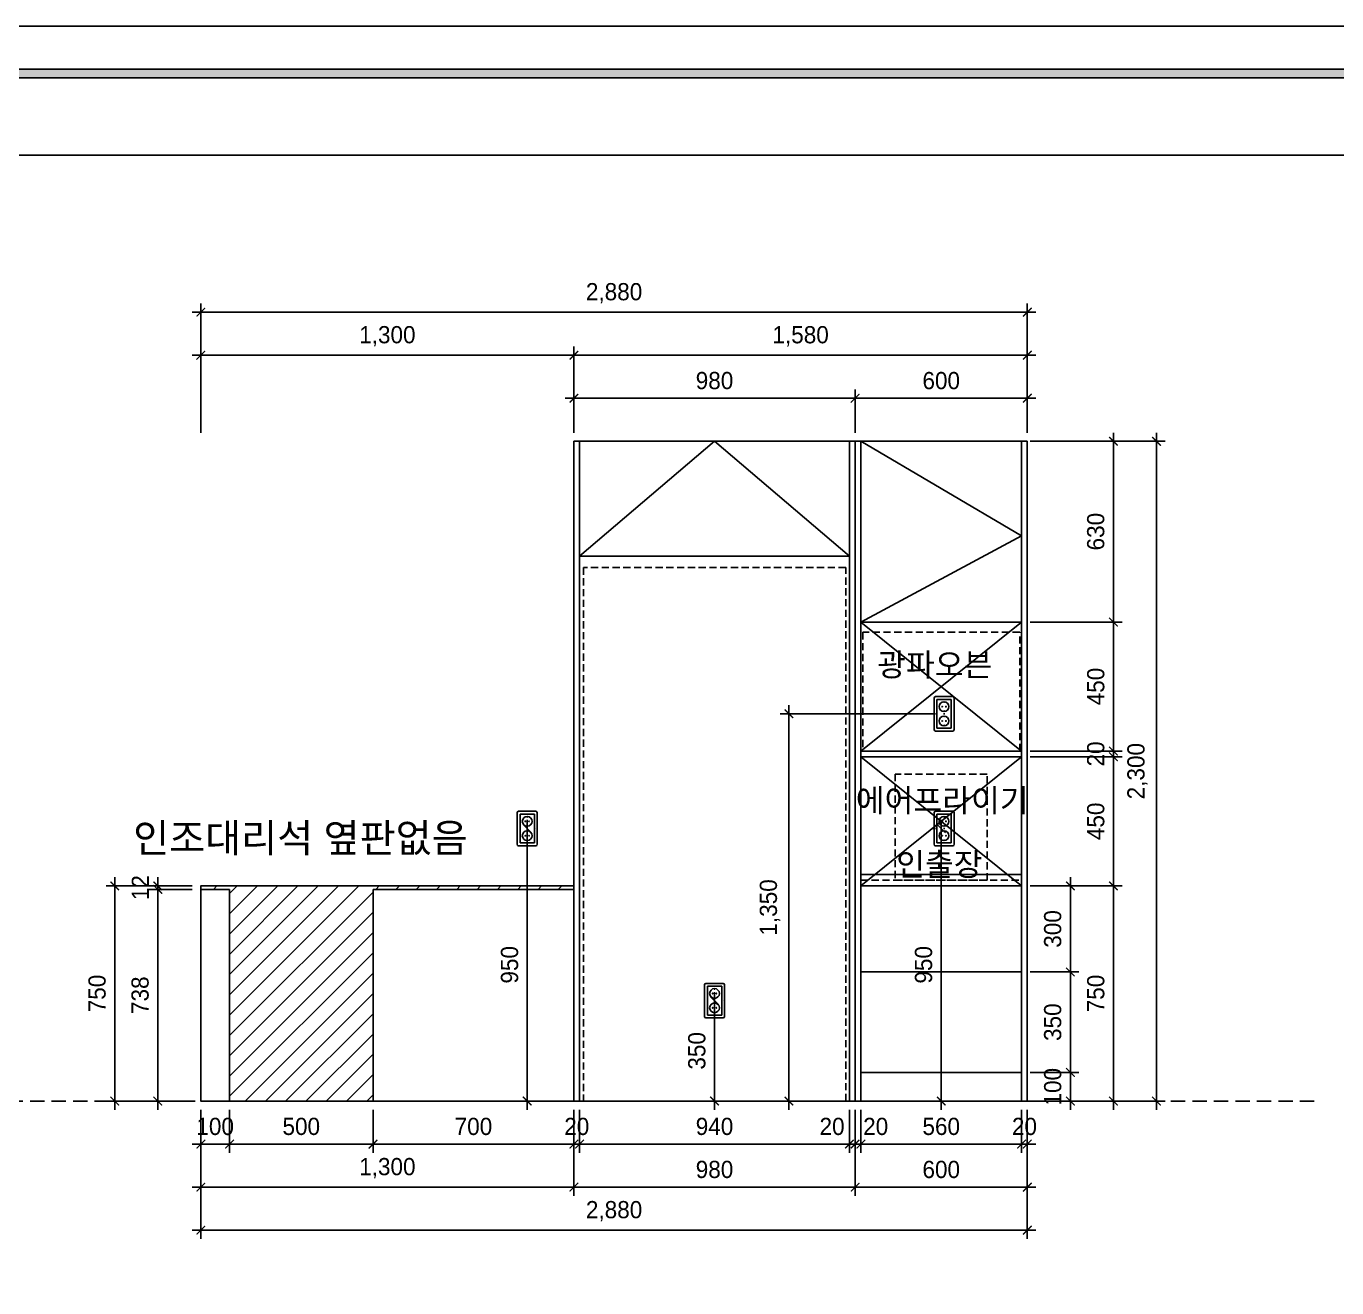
# Model space of a CAD drawing. Header units: inches. Extents: x 180277 to 249577, y 30223 to 92457.
# Drawn here: x 227382 to 231949, y 65368 to 69766 of the extents above; entities that cross this region are included whole.
import ezdxf
from ezdxf.enums import TextEntityAlignment as Align

# ---------------------------------------------------------------- set-up
doc = ezdxf.new("R2010")
doc.units = ezdxf.units.IN
doc.header["$LTSCALE"] = 50
doc.header["$MEASUREMENT"] = 0
doc.header["$PDSIZE"] = 700.071425
doc.linetypes.add('DASHED', pattern=[0.75, 0.5, -0.25])
doc.linetypes.add('DASHEDX2', pattern=[1.5, 1, -0.5])
for name, color, linetype in [('0-ELC TEXT', 7, 'Continuous'), ('03-WAL NEW', 3, 'Continuous'), ('06-FUR', 6, 'Continuous'), ('07-DIM WAL', 5, 'Continuous'), ('F-SYM', 7, 'Continuous'), ('FORM(YOURNAME)-11', 1, 'Continuous'), ('FU', 4, 'Continuous'), ('FUR', 8, 'DASHED')]:
    doc.layers.add(name, color=color, linetype=linetype)
doc.styles.add('HY 울릉도 L', font='')
doc.styles.add('YOURNAME', font='HY울릉도M.TTF')
doc.styles.add('코레일둥고', font='Korail_Round_Gothic_Medium.ttf')
doc.styles.get('HY 울릉도 L').set_extended_font_data('HY울릉도L')
doc.dimstyles.new('30', dxfattribs={"dimscale": 30, "dimtxt": 2, "dimasz": 1, "dimexe": 1, "dimexo": 1, "dimgap": 1, "dimtad": 1, "dimdec": 0, "dimrnd": 0.05, "dimdsep": 46, "dimlunit": 6, "dimtxsty": 'HY 울릉도 L', "dimblk": 'ARCHTICK', "dimcen": 2.5, "dimdle": 1, "dimclrd": 133, "dimclre": 133, "dimclrt": 30, "dimadec": 0, "dimazin": 0, "dimtfac": 1, "dimtdec": 0, "dimtix": 1, "dimtmove": 2, "dimatfit": 3, "dimldrblk": 'ARCHTICK', "dimfxl": 0, "dimlwd": -1, "dimlwe": -1, "dimarcsym": 0})

# ---------------------------------------------------------------- blocks, each defined once
blk = doc.blocks.new('A$C0A3709C6')
for p, q in [((37, 60), (33, 60)), ((35, 62), (35, 58))]:
    blk.add_line(p, q)
at = {"layer": 'FU'}
for p, q in [((0, 5), (0, 115)), ((5, 120), (65, 120)), ((10, 10), (10, 110)), ((60, 110), (10, 110)), ((34.1, 100), (34.1, 102)), ((36.1, 100), (34.1, 100)), ((36.1, 100), (36.1, 102)), ((60, 10), (60, 110)), ((60, 10), (60, 110)), ((70, 5), (70, 115)), ((34.1, 70), (34.1, 68)), ((36.1, 70), (34.1, 70)), ((34.1, 50), (34.1, 52)), ((36.1, 50), (34.1, 50)), ((36.1, 70), (36.1, 68)), ((36.1, 50), (36.1, 52)), ((60, 10), (10, 10)), ((34.1, 20), (34.1, 18)), ((36.1, 20), (34.1, 20)), ((36.1, 20), (36.1, 18)), ((5, 0), (65, 0))]:
    blk.add_line(p, q, dxfattribs=at)
for centre, radius in [((35, 85), 17), ((35, 35), 17), ((28.5, 85), 1.03), ((41.5, 85), 1.03), ((28.5, 35), 1.03), ((41.5, 35), 1.03)]:
    blk.add_circle(centre, radius, dxfattribs=at)
for centre, start, end in [((5, 115), 90, 180), ((65, 115), 0, 90), ((5, 5), 180, 270), ((65, 5), 270, 0)]:
    blk.add_arc(centre, 5, start, end, dxfattribs=at)
blk = doc.blocks.new('_ArchTick')
at = {"color": 0, "linetype": 'ByBlock', "const_width": 0.15}
blk.add_lwpolyline([(-0.5, -0.5), (0.5, 0.5)], dxfattribs=at)
blk = doc.blocks.new('*D202')
at = {"layer": '03-WAL NEW', "color": 133}
for p, q in [((229127.5, 66999.1), (229127.5, 65989.1)), ((229157.5, 66969.1), (229157.5, 66969.1)), ((229157.5, 66019.1), (229157.5, 66019.1))]:
    blk.add_line(p, q, dxfattribs=at)
at = {"layer": 'Defpoints', "color": 0}
for p in [(229127.5, 66969.1), (229127.5, 66019.1), (229127.5, 66019.1)]:
    blk.add_point(p, dxfattribs=at)
at = {"layer": '03-WAL NEW', "color": 133, "xscale": 30, "yscale": 30, "zscale": 30}
for p, rotation in [((229127.5, 66969.1), 90), ((229127.5, 66019.1), 270)]:
    blk.add_blockref('_ArchTick', p, dxfattribs=dict(at, rotation=rotation))
at = {"layer": '03-WAL NEW', "color": 30, "insert": (229066.2, 66494.1), "char_height": 60, "attachment_point": 5, "rotation": 90, "style": 'HY 울릉도 L'}
blk.add_mtext('950', dxfattribs=at)
blk = doc.blocks.new('*D203')
at = {"layer": '03-WAL NEW', "color": 133}
for p, q in [((229780.2, 66399.1), (229780.2, 65989.1)), ((229810.2, 66369.1), (229810.2, 66369.1)), ((229810.2, 66019.1), (229810.2, 66019.1))]:
    blk.add_line(p, q, dxfattribs=at)
at = {"layer": 'Defpoints', "color": 0}
for p in [(229780.2, 66369.1), (229780.2, 66019.1), (229780.2, 66019.1)]:
    blk.add_point(p, dxfattribs=at)
at = {"layer": '03-WAL NEW', "color": 133, "xscale": 30, "yscale": 30, "zscale": 30}
for p, rotation in [((229780.2, 66369.1), 90), ((229780.2, 66019.1), 270)]:
    blk.add_blockref('_ArchTick', p, dxfattribs=dict(at, rotation=rotation))
at = {"layer": '03-WAL NEW', "color": 30, "insert": (229718.8, 66194.1), "char_height": 60, "attachment_point": 5, "rotation": 90, "style": 'HY 울릉도 L'}
blk.add_mtext('350', dxfattribs=at)
blk = doc.blocks.new('*D204')
at = {"layer": '03-WAL NEW', "color": 133}
for p, q in [((230550.2, 67369.1), (230009.4, 67369.1)), ((230039.4, 67399.1), (230039.4, 65989.1)), ((230540.2, 66019.1), (230009.4, 66019.1))]:
    blk.add_line(p, q, dxfattribs=at)
at = {"layer": 'Defpoints', "color": 0}
for p in [(230580.2, 67369.1), (230039.4, 66019.1), (230570.2, 66019.1)]:
    blk.add_point(p, dxfattribs=at)
at = {"layer": '03-WAL NEW', "color": 133, "xscale": 30, "yscale": 30, "zscale": 30}
for p, rotation in [((230039.4, 67369.1), 90), ((230039.4, 66019.1), 270)]:
    blk.add_blockref('_ArchTick', p, dxfattribs=dict(at, rotation=rotation))
at = {"layer": '03-WAL NEW', "color": 30, "insert": (229973.4, 66694.1), "char_height": 60, "attachment_point": 5, "rotation": 90, "style": 'HY 울릉도 L'}
blk.add_mtext('1,350', dxfattribs=at)
blk = doc.blocks.new('*D242')
at = {"layer": '03-WAL NEW', "color": 133}
for p, q in [((231170.2, 67249.1), (231170.2, 66739.1)), ((230880.2, 67219.1), (231200.2, 67219.1)), ((230880.2, 66769.1), (231200.2, 66769.1))]:
    blk.add_line(p, q, dxfattribs=at)
at = {"layer": 'Defpoints', "color": 0}
for p in [(230850.2, 67219.1), (230850.2, 66769.1), (231170.2, 66769.1)]:
    blk.add_point(p, dxfattribs=at)
at = {"layer": '03-WAL NEW', "color": 133, "xscale": 30, "yscale": 30, "zscale": 30}
for p, rotation in [((231170.2, 67219.1), 90), ((231170.2, 66769.1), 270)]:
    blk.add_blockref('_ArchTick', p, dxfattribs=dict(at, rotation=rotation))
at = {"layer": '03-WAL NEW', "color": 30, "insert": (231108.9, 66994.1), "char_height": 60, "attachment_point": 5, "rotation": 90, "style": 'HY 울릉도 L'}
blk.add_mtext('450', dxfattribs=at)
blk = doc.blocks.new('*D243')
at = {"layer": '03-WAL NEW', "color": 133}
for p, q in [((230880.2, 66769.1), (231200.3, 66769.1)), ((231170.3, 66799.1), (231170.3, 65989.1)), ((230880.3, 66019.1), (231200.3, 66019.1))]:
    blk.add_line(p, q, dxfattribs=at)
at = {"layer": 'Defpoints', "color": 0}
for p in [(230850.2, 66769.1), (230850.3, 66019.1), (231170.3, 66019.1)]:
    blk.add_point(p, dxfattribs=at)
at = {"layer": '03-WAL NEW', "color": 133, "xscale": 30, "yscale": 30, "zscale": 30}
for p, rotation in [((231170.3, 66769.1), 90), ((231170.3, 66019.1), 270)]:
    blk.add_blockref('_ArchTick', p, dxfattribs=dict(at, rotation=rotation))
at = {"layer": '03-WAL NEW', "color": 30, "insert": (231109, 66394.1), "char_height": 60, "attachment_point": 5, "rotation": 90, "style": 'HY 울릉도 L'}
blk.add_mtext('750', dxfattribs=at)
blk = doc.blocks.new('*D248')
at = {"layer": '03-WAL NEW', "color": 133}
for p, q in [((231020.2, 66119.1), (231020.2, 66149.1)), ((230880.2, 66119.1), (231050.2, 66119.1)), ((231020.2, 66119.1), (231020.2, 66019.1)), ((230880.2, 66019.1), (231050.2, 66019.1)), ((231020.2, 66019.1), (231020.2, 65989.1))]:
    blk.add_line(p, q, dxfattribs=at)
at = {"layer": 'Defpoints', "color": 0}
for p in [(230850.2, 66119.1), (230850.2, 66019.1), (231020.2, 66019.1)]:
    blk.add_point(p, dxfattribs=at)
at = {"layer": '03-WAL NEW', "color": 133, "xscale": 30, "yscale": 30, "zscale": 30}
for p, rotation in [((231020.2, 66119.1), 270), ((231020.2, 66019.1), 90)]:
    blk.add_blockref('_ArchTick', p, dxfattribs=dict(at, rotation=rotation))
at = {"layer": '03-WAL NEW', "color": 30, "insert": (230958.9, 66069.1), "char_height": 60, "attachment_point": 5, "rotation": 90, "style": 'HY 울릉도 L'}
blk.add_mtext('100', dxfattribs=at)
blk = doc.blocks.new('*D249')
at = {"layer": '03-WAL NEW', "color": 133}
for p, q in [((231020.2, 66089.1), (231020.2, 66499.1)), ((230880.2, 66469.1), (231050.2, 66469.1)), ((230880.2, 66119.1), (231050.2, 66119.1))]:
    blk.add_line(p, q, dxfattribs=at)
at = {"layer": 'Defpoints', "color": 0}
for p in [(230850.2, 66469.1), (231020.2, 66469.1), (230850.2, 66119.1)]:
    blk.add_point(p, dxfattribs=at)
at = {"layer": '03-WAL NEW', "color": 133, "xscale": 30, "yscale": 30, "zscale": 30}
for p, rotation in [((231020.2, 66469.1), 90), ((231020.2, 66119.1), 270)]:
    blk.add_blockref('_ArchTick', p, dxfattribs=dict(at, rotation=rotation))
at = {"layer": '03-WAL NEW', "color": 30, "insert": (230958.8, 66294.1), "char_height": 60, "attachment_point": 5, "rotation": 90, "style": 'HY 울릉도 L'}
blk.add_mtext('350', dxfattribs=at)
blk = doc.blocks.new('*D250')
at = {"layer": '03-WAL NEW', "color": 133}
for p, q in [((230880.2, 66769.1), (231050.2, 66769.1)), ((231020.2, 66439.1), (231020.2, 66799.1)), ((230880.2, 66469.1), (231050.2, 66469.1))]:
    blk.add_line(p, q, dxfattribs=at)
at = {"layer": 'Defpoints', "color": 0}
for p in [(230850.2, 66769.1), (231020.2, 66769.1), (230850.2, 66469.1)]:
    blk.add_point(p, dxfattribs=at)
at = {"layer": '03-WAL NEW', "color": 133, "xscale": 30, "yscale": 30, "zscale": 30}
for p, rotation in [((231020.2, 66769.1), 90), ((231020.2, 66469.1), 270)]:
    blk.add_blockref('_ArchTick', p, dxfattribs=dict(at, rotation=rotation))
at = {"layer": '03-WAL NEW', "color": 30, "insert": (230958.8, 66619.1), "char_height": 60, "attachment_point": 5, "rotation": 90, "style": 'HY 울릉도 L'}
blk.add_mtext('300', dxfattribs=at)
blk = doc.blocks.new('*D251')
at = {"layer": '03-WAL NEW', "color": 133}
for p, q in [((231170.2, 67239.1), (231170.2, 67269.1)), ((230880.2, 67239.1), (231200.2, 67239.1)), ((231170.2, 67239.1), (231170.2, 67219.1)), ((230880.2, 67219.1), (231200.2, 67219.1)), ((231170.2, 67219.1), (231170.2, 67189.1))]:
    blk.add_line(p, q, dxfattribs=at)
at = {"layer": 'Defpoints', "color": 0}
for p in [(230850.2, 67239.1), (230850.2, 67219.1), (231170.2, 67219.1)]:
    blk.add_point(p, dxfattribs=at)
at = {"layer": '03-WAL NEW', "color": 133, "xscale": 30, "yscale": 30, "zscale": 30}
for p, rotation in [((231170.2, 67239.1), 270), ((231170.2, 67219.1), 90)]:
    blk.add_blockref('_ArchTick', p, dxfattribs=dict(at, rotation=rotation))
at = {"layer": '03-WAL NEW', "color": 30, "insert": (231108.9, 67229.1), "char_height": 60, "attachment_point": 5, "rotation": 90, "style": 'HY 울릉도 L'}
blk.add_mtext('20', dxfattribs=at)
blk = doc.blocks.new('*D252')
at = {"layer": '03-WAL NEW', "color": 133}
for p, q in [((230880.2, 67689.1), (231200.2, 67689.1)), ((231170.2, 67209.1), (231170.2, 67719.1)), ((230880.2, 67239.1), (231200.2, 67239.1))]:
    blk.add_line(p, q, dxfattribs=at)
at = {"layer": 'Defpoints', "color": 0}
for p in [(230850.2, 67689.1), (231170.2, 67689.1), (230850.2, 67239.1)]:
    blk.add_point(p, dxfattribs=at)
at = {"layer": '03-WAL NEW', "color": 133, "xscale": 30, "yscale": 30, "zscale": 30}
for p, rotation in [((231170.2, 67689.1), 90), ((231170.2, 67239.1), 270)]:
    blk.add_blockref('_ArchTick', p, dxfattribs=dict(at, rotation=rotation))
at = {"layer": '03-WAL NEW', "color": 30, "insert": (231108.9, 67464.1), "char_height": 60, "attachment_point": 5, "rotation": 90, "style": 'HY 울릉도 L'}
blk.add_mtext('450', dxfattribs=at)
blk = doc.blocks.new('*D253')
at = {"layer": '03-WAL NEW', "color": 133}
for p, q in [((231170.2, 68349.1), (231170.2, 67659.1)), ((230880.2, 68319.1), (231200.2, 68319.1)), ((230880.2, 67689.1), (231200.2, 67689.1))]:
    blk.add_line(p, q, dxfattribs=at)
at = {"layer": 'Defpoints', "color": 0}
for p in [(230850.2, 68319.1), (230850.2, 67689.1), (231170.2, 67689.1)]:
    blk.add_point(p, dxfattribs=at)
at = {"layer": '03-WAL NEW', "color": 133, "xscale": 30, "yscale": 30, "zscale": 30}
for p, rotation in [((231170.2, 68319.1), 90), ((231170.2, 67689.1), 270)]:
    blk.add_blockref('_ArchTick', p, dxfattribs=dict(at, rotation=rotation))
at = {"layer": '03-WAL NEW', "color": 30, "insert": (231108.8, 68004.1), "char_height": 60, "attachment_point": 5, "rotation": 90, "style": 'HY 울릉도 L'}
blk.add_mtext('630', dxfattribs=at)
blk = doc.blocks.new('*D270')
at = {"layer": '07-DIM WAL', "color": 133}
for p, q in [((231320.2, 68349.1), (231320.2, 65989.1)), ((230900.2, 68319.1), (231350.2, 68319.1)), ((230900.2, 66019.1), (231350.2, 66019.1))]:
    blk.add_line(p, q, dxfattribs=at)
at = {"layer": 'Defpoints', "color": 0}
for p in [(230870.2, 68319.1), (230870.2, 66019.1), (231320.2, 66019.1)]:
    blk.add_point(p, dxfattribs=at)
at = {"layer": '07-DIM WAL', "color": 133, "xscale": 30, "yscale": 30, "zscale": 30}
for p, rotation in [((231320.2, 68319.1), 90), ((231320.2, 66019.1), 270)]:
    blk.add_blockref('_ArchTick', p, dxfattribs=dict(at, rotation=rotation))
at = {"layer": '07-DIM WAL', "color": 30, "insert": (231254.2, 67169.1), "char_height": 60, "attachment_point": 5, "rotation": 90, "style": 'HY 울릉도 L'}
blk.add_mtext('2,300', dxfattribs=at)
blk = doc.blocks.new('*D271')
at = {"layer": '07-DIM WAL', "color": 133}
for p, q in [((229290.2, 68349.1), (229290.2, 68649.1)), ((230870.2, 68349.1), (230870.2, 68649.1)), ((230900.2, 68619.1), (229260.2, 68619.1))]:
    blk.add_line(p, q, dxfattribs=at)
at = {"layer": 'Defpoints', "color": 0}
for p in [(229290.2, 68619.1), (229290.2, 68319.1), (230870.2, 68319.1)]:
    blk.add_point(p, dxfattribs=at)
at = {"layer": '07-DIM WAL', "color": 133, "xscale": 30, "yscale": 30, "zscale": 30, "rotation": 180}
blk.add_blockref('_ArchTick', (229290.2, 68619.1), dxfattribs=at)
at = {"layer": '07-DIM WAL', "color": 133, "xscale": 30, "yscale": 30, "zscale": 30}
blk.add_blockref('_ArchTick', (230870.2, 68619.1), dxfattribs=at)
at = {"layer": '07-DIM WAL', "color": 30, "insert": (230080.2, 68685), "char_height": 60, "attachment_point": 5, "style": 'HY 울릉도 L'}
blk.add_mtext('1,580', dxfattribs=at)
blk = doc.blocks.new('*D272')
at = {"layer": '07-DIM WAL', "color": 133}
for p, q in [((229260.2, 68469.1), (230300.2, 68469.1)), ((229290.2, 68349.1), (229290.2, 68499.1)), ((230270.2, 68349.1), (230270.2, 68499.1))]:
    blk.add_line(p, q, dxfattribs=at)
at = {"layer": 'Defpoints', "color": 0}
for p in [(230270.2, 68469.1), (229290.2, 68319.1), (230270.2, 68319.1)]:
    blk.add_point(p, dxfattribs=at)
at = {"layer": '07-DIM WAL', "color": 133, "xscale": 30, "yscale": 30, "zscale": 30, "rotation": 180}
blk.add_blockref('_ArchTick', (229290.2, 68469.1), dxfattribs=at)
at = {"layer": '07-DIM WAL', "color": 133, "xscale": 30, "yscale": 30, "zscale": 30}
blk.add_blockref('_ArchTick', (230270.2, 68469.1), dxfattribs=at)
at = {"layer": '07-DIM WAL', "color": 30, "insert": (229780.2, 68530.4), "char_height": 60, "attachment_point": 5, "style": 'HY 울릉도 L'}
blk.add_mtext('980', dxfattribs=at)
blk = doc.blocks.new('*D273')
at = {"layer": '07-DIM WAL', "color": 133}
for p, q in [((230240.2, 68469.1), (230900.2, 68469.1)), ((230270.2, 68349.1), (230270.2, 68499.1)), ((230870.2, 68349.1), (230870.2, 68499.1))]:
    blk.add_line(p, q, dxfattribs=at)
at = {"layer": 'Defpoints', "color": 0}
for p in [(230870.2, 68469.1), (230270.2, 68319.1), (230870.2, 68319.1)]:
    blk.add_point(p, dxfattribs=at)
at = {"layer": '07-DIM WAL', "color": 133, "xscale": 30, "yscale": 30, "zscale": 30, "rotation": 180}
blk.add_blockref('_ArchTick', (230270.2, 68469.1), dxfattribs=at)
at = {"layer": '07-DIM WAL', "color": 133, "xscale": 30, "yscale": 30, "zscale": 30}
blk.add_blockref('_ArchTick', (230870.2, 68469.1), dxfattribs=at)
at = {"layer": '07-DIM WAL', "color": 30, "insert": (230570.2, 68530.3), "char_height": 60, "attachment_point": 5, "style": 'HY 울릉도 L'}
blk.add_mtext('600', dxfattribs=at)
blk = doc.blocks.new('*D274')
at = {"layer": '07-DIM WAL', "color": 133}
for p, q in [((227990.2, 68349.1), (227990.2, 68649.1)), ((229290.2, 68349.1), (229290.2, 68649.1)), ((229320.2, 68619.1), (227960.2, 68619.1))]:
    blk.add_line(p, q, dxfattribs=at)
at = {"layer": 'Defpoints', "color": 0}
for p in [(227990.2, 68619.1), (227990.2, 68319.1), (229290.2, 68319.1)]:
    blk.add_point(p, dxfattribs=at)
at = {"layer": '07-DIM WAL', "color": 133, "xscale": 30, "yscale": 30, "zscale": 30, "rotation": 180}
blk.add_blockref('_ArchTick', (227990.2, 68619.1), dxfattribs=at)
at = {"layer": '07-DIM WAL', "color": 133, "xscale": 30, "yscale": 30, "zscale": 30}
blk.add_blockref('_ArchTick', (229290.2, 68619.1), dxfattribs=at)
at = {"layer": '07-DIM WAL', "color": 30, "insert": (228640.2, 68685.1), "char_height": 60, "attachment_point": 5, "style": 'HY 울릉도 L'}
blk.add_mtext('1,300', dxfattribs=at)
blk = doc.blocks.new('*D275')
at = {"layer": '07-DIM WAL', "color": 133}
for p, q in [((227990.2, 68349.1), (227990.2, 68799.1)), ((230870.2, 68349.1), (230870.2, 68799.1)), ((227960.2, 68769.1), (230900.2, 68769.1))]:
    blk.add_line(p, q, dxfattribs=at)
at = {"layer": 'Defpoints', "color": 0}
for p in [(230870.2, 68769.1), (227990.2, 68319.1), (230870.2, 68319.1)]:
    blk.add_point(p, dxfattribs=at)
at = {"layer": '07-DIM WAL', "color": 133, "xscale": 30, "yscale": 30, "zscale": 30, "rotation": 180}
blk.add_blockref('_ArchTick', (227990.2, 68769.1), dxfattribs=at)
at = {"layer": '07-DIM WAL', "color": 133, "xscale": 30, "yscale": 30, "zscale": 30}
blk.add_blockref('_ArchTick', (230870.2, 68769.1), dxfattribs=at)
at = {"layer": '07-DIM WAL', "color": 30, "insert": (229430.2, 68835), "char_height": 60, "attachment_point": 5, "style": 'HY 울릉도 L'}
blk.add_mtext('2,880', dxfattribs=at)
blk = doc.blocks.new('*D276')
at = {"layer": '07-DIM WAL', "color": 133}
for p, q in [((227990.2, 65989.1), (227990.2, 65839.1)), ((228090.2, 65989.1), (228090.2, 65839.1)), ((227990.2, 65869.1), (227960.2, 65869.1)), ((227990.2, 65869.1), (228090.2, 65869.1)), ((228090.2, 65869.1), (228120.2, 65869.1))]:
    blk.add_line(p, q, dxfattribs=at)
at = {"layer": 'Defpoints', "color": 0}
for p in [(227990.2, 66019.1), (228090.2, 66019.1), (228090.2, 65869.1)]:
    blk.add_point(p, dxfattribs=at)
at = {"layer": '07-DIM WAL', "color": 133, "xscale": 30, "yscale": 30, "zscale": 30}
blk.add_blockref('_ArchTick', (227990.2, 65869.1), dxfattribs=at)
at = {"layer": '07-DIM WAL', "color": 133, "xscale": 30, "yscale": 30, "zscale": 30, "rotation": 180}
blk.add_blockref('_ArchTick', (228090.2, 65869.1), dxfattribs=at)
at = {"layer": '07-DIM WAL', "color": 30, "insert": (228040.2, 65930.3), "char_height": 60, "attachment_point": 5, "style": 'HY 울릉도 L'}
blk.add_mtext('100', dxfattribs=at)
blk = doc.blocks.new('*D277')
at = {"layer": '07-DIM WAL', "color": 133}
for p, q in [((228090.2, 65989.1), (228090.2, 65839.1)), ((228590.2, 65989.1), (228590.2, 65839.1)), ((228060.2, 65869.1), (228620.2, 65869.1))]:
    blk.add_line(p, q, dxfattribs=at)
at = {"layer": 'Defpoints', "color": 0}
for p in [(228090.2, 66019.1), (228590.2, 66019.1), (228590.2, 65869.1)]:
    blk.add_point(p, dxfattribs=at)
at = {"layer": '07-DIM WAL', "color": 133, "xscale": 30, "yscale": 30, "zscale": 30, "rotation": 180}
blk.add_blockref('_ArchTick', (228090.2, 65869.1), dxfattribs=at)
at = {"layer": '07-DIM WAL', "color": 133, "xscale": 30, "yscale": 30, "zscale": 30}
blk.add_blockref('_ArchTick', (228590.2, 65869.1), dxfattribs=at)
at = {"layer": '07-DIM WAL', "color": 30, "insert": (228340.2, 65930.4), "char_height": 60, "attachment_point": 5, "style": 'HY 울릉도 L'}
blk.add_mtext('500', dxfattribs=at)
blk = doc.blocks.new('*D278')
at = {"layer": '07-DIM WAL', "color": 133}
for p, q in [((228590.2, 65989.1), (228590.2, 65839.1)), ((229290.2, 65989.1), (229290.2, 65839.1)), ((228560.2, 65869.1), (229320.2, 65869.1))]:
    blk.add_line(p, q, dxfattribs=at)
at = {"layer": 'Defpoints', "color": 0}
for p in [(228590.2, 66019.1), (229290.2, 66019.1), (229290.2, 65869.1)]:
    blk.add_point(p, dxfattribs=at)
at = {"layer": '07-DIM WAL', "color": 133, "xscale": 30, "yscale": 30, "zscale": 30, "rotation": 180}
blk.add_blockref('_ArchTick', (228590.2, 65869.1), dxfattribs=at)
at = {"layer": '07-DIM WAL', "color": 133, "xscale": 30, "yscale": 30, "zscale": 30}
blk.add_blockref('_ArchTick', (229290.2, 65869.1), dxfattribs=at)
at = {"layer": '07-DIM WAL', "color": 30, "insert": (228940.2, 65930.3), "char_height": 60, "attachment_point": 5, "style": 'HY 울릉도 L'}
blk.add_mtext('700', dxfattribs=at)
blk = doc.blocks.new('*D279')
at = {"layer": '07-DIM WAL', "color": 133}
for p, q in [((229290.2, 65989.1), (229290.2, 65839.1)), ((229310.2, 65989.1), (229310.2, 65839.1)), ((229290.2, 65869.1), (229260.2, 65869.1)), ((229290.2, 65869.1), (229310.2, 65869.1)), ((229310.2, 65869.1), (229340.2, 65869.1))]:
    blk.add_line(p, q, dxfattribs=at)
at = {"layer": 'Defpoints', "color": 0}
for p in [(229290.2, 66019.1), (229310.2, 66019.1), (229310.2, 65869.1)]:
    blk.add_point(p, dxfattribs=at)
at = {"layer": '07-DIM WAL', "color": 133, "xscale": 30, "yscale": 30, "zscale": 30}
blk.add_blockref('_ArchTick', (229290.2, 65869.1), dxfattribs=at)
at = {"layer": '07-DIM WAL', "color": 133, "xscale": 30, "yscale": 30, "zscale": 30, "rotation": 180}
blk.add_blockref('_ArchTick', (229310.2, 65869.1), dxfattribs=at)
at = {"layer": '07-DIM WAL', "color": 30, "insert": (229300.2, 65930.3), "char_height": 60, "attachment_point": 5, "style": 'HY 울릉도 L'}
blk.add_mtext('20', dxfattribs=at)
blk = doc.blocks.new('*D280')
at = {"layer": '07-DIM WAL', "color": 133}
for p, q in [((229310.2, 65989.1), (229310.2, 65839.1)), ((230250.2, 65989.1), (230250.2, 65839.1)), ((229280.2, 65869.1), (230280.2, 65869.1))]:
    blk.add_line(p, q, dxfattribs=at)
at = {"layer": 'Defpoints', "color": 0}
for p in [(229310.2, 66019.1), (230250.2, 66019.1), (230250.2, 65869.1)]:
    blk.add_point(p, dxfattribs=at)
at = {"layer": '07-DIM WAL', "color": 133, "xscale": 30, "yscale": 30, "zscale": 30, "rotation": 180}
blk.add_blockref('_ArchTick', (229310.2, 65869.1), dxfattribs=at)
at = {"layer": '07-DIM WAL', "color": 133, "xscale": 30, "yscale": 30, "zscale": 30}
blk.add_blockref('_ArchTick', (230250.2, 65869.1), dxfattribs=at)
at = {"layer": '07-DIM WAL', "color": 30, "insert": (229780.2, 65930.4), "char_height": 60, "attachment_point": 5, "style": 'HY 울릉도 L'}
blk.add_mtext('940', dxfattribs=at)
blk = doc.blocks.new('*D281')
at = {"layer": '07-DIM WAL', "color": 133}
for p, q in [((230250.2, 65989.1), (230250.2, 65839.1)), ((230270.2, 65989.1), (230270.2, 65839.1)), ((230250.2, 65869.1), (230220.2, 65869.1)), ((230250.2, 65869.1), (230270.2, 65869.1)), ((230270.2, 65869.1), (230300.2, 65869.1))]:
    blk.add_line(p, q, dxfattribs=at)
at = {"layer": 'Defpoints', "color": 0}
for p in [(230250.2, 66019.1), (230270.2, 66019.1), (230270.2, 65869.1)]:
    blk.add_point(p, dxfattribs=at)
at = {"layer": '07-DIM WAL', "color": 133, "xscale": 30, "yscale": 30, "zscale": 30}
blk.add_blockref('_ArchTick', (230250.2, 65869.1), dxfattribs=at)
at = {"layer": '07-DIM WAL', "color": 133, "xscale": 30, "yscale": 30, "zscale": 30, "rotation": 180}
blk.add_blockref('_ArchTick', (230270.2, 65869.1), dxfattribs=at)
at = {"layer": '07-DIM WAL', "color": 30, "insert": (230189.8, 65930.3), "char_height": 60, "attachment_point": 5, "style": 'HY 울릉도 L'}
blk.add_mtext('20', dxfattribs=at)
blk = doc.blocks.new('*D282')
at = {"layer": '07-DIM WAL', "color": 133}
for p, q in [((230270.2, 65989.1), (230270.2, 65839.1)), ((230290.2, 65989.1), (230290.2, 65839.1)), ((230270.2, 65869.1), (230240.2, 65869.1)), ((230270.2, 65869.1), (230290.2, 65869.1)), ((230290.2, 65869.1), (230320.2, 65869.1))]:
    blk.add_line(p, q, dxfattribs=at)
at = {"layer": 'Defpoints', "color": 0}
for p in [(230270.2, 66019.1), (230290.2, 66019.1), (230290.2, 65869.1)]:
    blk.add_point(p, dxfattribs=at)
at = {"layer": '07-DIM WAL', "color": 133, "xscale": 30, "yscale": 30, "zscale": 30}
blk.add_blockref('_ArchTick', (230270.2, 65869.1), dxfattribs=at)
at = {"layer": '07-DIM WAL', "color": 133, "xscale": 30, "yscale": 30, "zscale": 30, "rotation": 180}
blk.add_blockref('_ArchTick', (230290.2, 65869.1), dxfattribs=at)
at = {"layer": '07-DIM WAL', "color": 30, "insert": (230341.8, 65930.3), "char_height": 60, "attachment_point": 5, "style": 'HY 울릉도 L'}
blk.add_mtext('20', dxfattribs=at)
blk = doc.blocks.new('*D283')
at = {"layer": '07-DIM WAL', "color": 133}
for p, q in [((230290.2, 65989.1), (230290.2, 65839.1)), ((230850.2, 65989.1), (230850.2, 65839.1)), ((230260.2, 65869.1), (230880.2, 65869.1))]:
    blk.add_line(p, q, dxfattribs=at)
at = {"layer": 'Defpoints', "color": 0}
for p in [(230290.2, 66019.1), (230850.2, 66019.1), (230850.2, 65869.1)]:
    blk.add_point(p, dxfattribs=at)
at = {"layer": '07-DIM WAL', "color": 133, "xscale": 30, "yscale": 30, "zscale": 30, "rotation": 180}
blk.add_blockref('_ArchTick', (230290.2, 65869.1), dxfattribs=at)
at = {"layer": '07-DIM WAL', "color": 133, "xscale": 30, "yscale": 30, "zscale": 30}
blk.add_blockref('_ArchTick', (230850.2, 65869.1), dxfattribs=at)
at = {"layer": '07-DIM WAL', "color": 30, "insert": (230570.2, 65930.4), "char_height": 60, "attachment_point": 5, "style": 'HY 울릉도 L'}
blk.add_mtext('560', dxfattribs=at)
blk = doc.blocks.new('*D284')
at = {"layer": '07-DIM WAL', "color": 133}
for p, q in [((230850.2, 65989.1), (230850.2, 65839.1)), ((230870.2, 65989.1), (230870.2, 65839.1)), ((230850.2, 65869.1), (230820.2, 65869.1)), ((230850.2, 65869.1), (230870.2, 65869.1)), ((230870.2, 65869.1), (230900.2, 65869.1))]:
    blk.add_line(p, q, dxfattribs=at)
at = {"layer": 'Defpoints', "color": 0}
for p in [(230850.2, 66019.1), (230870.2, 66019.1), (230870.2, 65869.1)]:
    blk.add_point(p, dxfattribs=at)
at = {"layer": '07-DIM WAL', "color": 133, "xscale": 30, "yscale": 30, "zscale": 30}
blk.add_blockref('_ArchTick', (230850.2, 65869.1), dxfattribs=at)
at = {"layer": '07-DIM WAL', "color": 133, "xscale": 30, "yscale": 30, "zscale": 30, "rotation": 180}
blk.add_blockref('_ArchTick', (230870.2, 65869.1), dxfattribs=at)
at = {"layer": '07-DIM WAL', "color": 30, "insert": (230860.2, 65930.3), "char_height": 60, "attachment_point": 5, "style": 'HY 울릉도 L'}
blk.add_mtext('20', dxfattribs=at)
blk = doc.blocks.new('*D285')
at = {"layer": '07-DIM WAL', "color": 133}
for p, q in [((230270.2, 65989.1), (230270.2, 65689.1)), ((230870.2, 65989.1), (230870.2, 65689.1)), ((230900.2, 65719.1), (230240.2, 65719.1))]:
    blk.add_line(p, q, dxfattribs=at)
at = {"layer": 'Defpoints', "color": 0}
for p in [(230270.2, 66019.1), (230870.2, 66019.1), (230270.2, 65719.1)]:
    blk.add_point(p, dxfattribs=at)
at = {"layer": '07-DIM WAL', "color": 133, "xscale": 30, "yscale": 30, "zscale": 30, "rotation": 180}
blk.add_blockref('_ArchTick', (230270.2, 65719.1), dxfattribs=at)
at = {"layer": '07-DIM WAL', "color": 133, "xscale": 30, "yscale": 30, "zscale": 30}
blk.add_blockref('_ArchTick', (230870.2, 65719.1), dxfattribs=at)
at = {"layer": '07-DIM WAL', "color": 30, "insert": (230570.2, 65780.3), "char_height": 60, "attachment_point": 5, "style": 'HY 울릉도 L'}
blk.add_mtext('600', dxfattribs=at)
blk = doc.blocks.new('*D286')
at = {"layer": '07-DIM WAL', "color": 133}
for p, q in [((229290.2, 65989.1), (229290.2, 65689.1)), ((230270.2, 65989.1), (230270.2, 65689.1)), ((230300.2, 65719.1), (229260.2, 65719.1))]:
    blk.add_line(p, q, dxfattribs=at)
at = {"layer": 'Defpoints', "color": 0}
for p in [(229290.2, 66019.1), (230270.2, 66019.1), (229290.2, 65719.1)]:
    blk.add_point(p, dxfattribs=at)
at = {"layer": '07-DIM WAL', "color": 133, "xscale": 30, "yscale": 30, "zscale": 30, "rotation": 180}
blk.add_blockref('_ArchTick', (229290.2, 65719.1), dxfattribs=at)
at = {"layer": '07-DIM WAL', "color": 133, "xscale": 30, "yscale": 30, "zscale": 30}
blk.add_blockref('_ArchTick', (230270.2, 65719.1), dxfattribs=at)
at = {"layer": '07-DIM WAL', "color": 30, "insert": (229780.2, 65780.4), "char_height": 60, "attachment_point": 5, "style": 'HY 울릉도 L'}
blk.add_mtext('980', dxfattribs=at)
blk = doc.blocks.new('*D287')
at = {"layer": '07-DIM WAL', "color": 133}
for p, q in [((227990.2, 65989.1), (227990.2, 65689.1)), ((229290.2, 65989.1), (229290.2, 65689.1)), ((229320.2, 65719.1), (227960.2, 65719.1))]:
    blk.add_line(p, q, dxfattribs=at)
at = {"layer": 'Defpoints', "color": 0}
for p in [(227990.2, 66019.1), (229290.2, 66019.1), (227990.2, 65719.1)]:
    blk.add_point(p, dxfattribs=at)
at = {"layer": '07-DIM WAL', "color": 133, "xscale": 30, "yscale": 30, "zscale": 30, "rotation": 180}
blk.add_blockref('_ArchTick', (227990.2, 65719.1), dxfattribs=at)
at = {"layer": '07-DIM WAL', "color": 133, "xscale": 30, "yscale": 30, "zscale": 30}
blk.add_blockref('_ArchTick', (229290.2, 65719.1), dxfattribs=at)
at = {"layer": '07-DIM WAL', "color": 30, "insert": (228640.2, 65785.1), "char_height": 60, "attachment_point": 5, "style": 'HY 울릉도 L'}
blk.add_mtext('1,300', dxfattribs=at)
blk = doc.blocks.new('*D288')
at = {"layer": '07-DIM WAL', "color": 133}
for p, q in [((227990.2, 65989.1), (227990.2, 65539.1)), ((230870.2, 65989.1), (230870.2, 65539.1)), ((227960.2, 65569.1), (230900.2, 65569.1))]:
    blk.add_line(p, q, dxfattribs=at)
at = {"layer": 'Defpoints', "color": 0}
for p in [(227990.2, 66019.1), (230870.2, 66019.1), (230870.2, 65569.1)]:
    blk.add_point(p, dxfattribs=at)
at = {"layer": '07-DIM WAL', "color": 133, "xscale": 30, "yscale": 30, "zscale": 30, "rotation": 180}
blk.add_blockref('_ArchTick', (227990.2, 65569.1), dxfattribs=at)
at = {"layer": '07-DIM WAL', "color": 133, "xscale": 30, "yscale": 30, "zscale": 30}
blk.add_blockref('_ArchTick', (230870.2, 65569.1), dxfattribs=at)
at = {"layer": '07-DIM WAL', "color": 30, "insert": (229430.2, 65635), "char_height": 60, "attachment_point": 5, "style": 'HY 울릉도 L'}
blk.add_mtext('2,880', dxfattribs=at)
blk = doc.blocks.new('*D289')
at = {"layer": '07-DIM WAL', "color": 133}
for p, q in [((227960.2, 66769.1), (227660.2, 66769.1)), ((227690.2, 65989.1), (227690.2, 66799.1)), ((227960.2, 66019.1), (227660.2, 66019.1))]:
    blk.add_line(p, q, dxfattribs=at)
at = {"layer": 'Defpoints', "color": 0}
for p in [(227690.2, 66769.1), (227990.2, 66769.1), (227990.2, 66019.1)]:
    blk.add_point(p, dxfattribs=at)
at = {"layer": '07-DIM WAL', "color": 133, "xscale": 30, "yscale": 30, "zscale": 30}
for p, rotation in [((227690.2, 66769.1), 90), ((227690.2, 66019.1), 270)]:
    blk.add_blockref('_ArchTick', p, dxfattribs=dict(at, rotation=rotation))
at = {"layer": '07-DIM WAL', "color": 30, "insert": (227628.9, 66394.1), "char_height": 60, "attachment_point": 5, "rotation": 90, "style": 'HY 울릉도 L'}
blk.add_mtext('750', dxfattribs=at)
blk = doc.blocks.new('*D290')
at = {"layer": '07-DIM WAL', "color": 133}
for p, q in [((227960.2, 66769.1), (227810.2, 66769.1)), ((227840.2, 66769.1), (227840.2, 66799.1)), ((227840.2, 66757.1), (227840.2, 66769.1)), ((227960.2, 66757.1), (227810.2, 66757.1)), ((227840.2, 66757.1), (227840.2, 66727.1))]:
    blk.add_line(p, q, dxfattribs=at)
at = {"layer": 'Defpoints', "color": 0}
for p in [(227840.2, 66769.1), (227990.2, 66769.1), (227990.2, 66757.1)]:
    blk.add_point(p, dxfattribs=at)
at = {"layer": '07-DIM WAL', "color": 133, "xscale": 30, "yscale": 30, "zscale": 30}
for p, rotation in [((227840.2, 66769.1), 270), ((227840.2, 66757.1), 90)]:
    blk.add_blockref('_ArchTick', p, dxfattribs=dict(at, rotation=rotation))
at = {"layer": '07-DIM WAL', "color": 30, "insert": (227779.5, 66763.1), "char_height": 60, "attachment_point": 5, "rotation": 90, "style": 'HY 울릉도 L'}
blk.add_mtext('12', dxfattribs=at)
blk = doc.blocks.new('*D291')
at = {"layer": '07-DIM WAL', "color": 133}
for p, q in [((227840.2, 66787.1), (227840.2, 65989.1)), ((227960.2, 66757.1), (227810.2, 66757.1)), ((227960.2, 66019.1), (227810.2, 66019.1))]:
    blk.add_line(p, q, dxfattribs=at)
at = {"layer": 'Defpoints', "color": 0}
for p in [(227990.2, 66757.1), (227840.2, 66019.1), (227990.2, 66019.1)]:
    blk.add_point(p, dxfattribs=at)
at = {"layer": '07-DIM WAL', "color": 133, "xscale": 30, "yscale": 30, "zscale": 30}
for p, rotation in [((227840.2, 66757.1), 90), ((227840.2, 66019.1), 270)]:
    blk.add_blockref('_ArchTick', p, dxfattribs=dict(at, rotation=rotation))
at = {"layer": '07-DIM WAL', "color": 30, "insert": (227778.8, 66388.1), "char_height": 60, "attachment_point": 5, "rotation": 90, "style": 'HY 울릉도 L'}
blk.add_mtext('738', dxfattribs=at)
blk = doc.blocks.new('FORM-PLAN')
at = {"layer": 'FORM(YOURNAME)-11'}
h = blk.add_hatch(color=256, dxfattribs=at)
h.dxf.hatch_style = 1
h.paths.add_polyline_path([(-71444, 55115), (10556, 55115), (10556, 54915), (-71444, 54915)])
h.paths.add_polyline_path([(-71444, -2085), (10556, -2085), (10556, -2285), (-71444, -2285)])
at = {"layer": 'Defpoints', "color": 158}
for points in [[(-71444, -2285), (10556, -2285), (10556, 55115), (-71444, 55115)], [(-69444, 53115), (-64, 53115), (-64, 1215), (-69444, 1215)]]:
    blk.add_lwpolyline(points, close=True, dxfattribs=at)
at = {"layer": 'FORM(YOURNAME)-11', "color": 250}
blk.add_lwpolyline([(-72444, -3285), (11556, -3285), (11556, 56115), (-72444, 56115)], close=True, dxfattribs=at)
at = {"layer": 'FORM(YOURNAME)-11'}
blk.add_lwpolyline([(-71444, 55115), (10556, 55115), (10556, 54915), (-71444, 54915)], close=True, dxfattribs=at)
at = {"layer": 'FORM(YOURNAME)-11', "color": 3, "style": 'YOURNAME'}
for tag, height, p in [('1', 450, (9905, 18188)), ('2', 450, (9905, 17544)), ('3', 450, (9905, 16257)), ('4', 450, (9905, 14326)), ('5', 515, (9905, 12009)), ('6', 515, (9905, 9757)), ('7', 515, (9905, 7504)), ('8', 515, (9905, 5252)), ('9', 515, (9905, 2999)), ('10', 515, (5655, 811)), ('11', 515, (9905, 747)), ('12', 515, (5655, -1441)), ('13', 515, (9905, -1441))]:
    blk.add_attdef(tag, text='', height=height, dxfattribs=at).set_placement(p, align=Align.MIDDLE_RIGHT)
blk = doc.blocks.new('*U464')
at = {"layer": 'F-SYM', "xscale": 0.15, "yscale": 0.15, "zscale": 0.15}
blk.add_blockref('FORM-PLAN', (234643.3, 61348.8), dxfattribs=at)
blk = doc.blocks.new('*D314')
at = {"layer": '06-FUR', "color": 133}
for p, q in [((230570.2, 66999.1), (230570.2, 65989.1)), ((230550.2, 66969.1), (230540.2, 66969.1)), ((230550.2, 66019.1), (230540.2, 66019.1))]:
    blk.add_line(p, q, dxfattribs=at)
at = {"layer": 'Defpoints', "color": 0}
for p in [(230580.2, 66969.1), (230570.2, 66019.1), (230580.2, 66019.1)]:
    blk.add_point(p, dxfattribs=at)
at = {"layer": '06-FUR', "color": 133, "xscale": 30, "yscale": 30, "zscale": 30}
for p, rotation in [((230570.2, 66969.1), 90), ((230570.2, 66019.1), 270)]:
    blk.add_blockref('_ArchTick', p, dxfattribs=dict(at, rotation=rotation))
at = {"layer": '06-FUR', "color": 30, "insert": (230508.8, 66494.1), "char_height": 60, "attachment_point": 5, "rotation": 90, "style": 'HY 울릉도 L'}
blk.add_mtext('950', dxfattribs=at)

msp = doc.modelspace()

# ---------------------------------------------------------------- hatches: boundary and pattern name
at = {"layer": '03-WAL NEW'}
h = msp.add_hatch(dxfattribs=at)
h.set_pattern_fill('_USER', color=8, scale=50, angle=45, pattern_type=0)
h.set_pattern_definition([(45, (-282.68, 1357.95), (-35.355339, 35.355339), [])])
h.paths.add_polyline_path([(228590.2, 66757.1), (229290.2, 66757.1), (229290.2, 66769.1), (227990.2, 66769.1), (227990.2, 66757.1), (228090.2, 66757.1), (228090.2, 66019.1), (228590.2, 66019.1)])

# ---------------------------------------------------------------- linework, layer by layer
at = {"layer": '06-FUR'}
for p, q in [((229310.2, 66019.1), (229310.2, 68319.1)), ((230250.2, 66019.1), (230250.2, 68319.1)), ((230270.2, 66019.1), (230270.2, 68319.1)), ((230290.2, 66019.1), (230290.2, 68319.1)), ((230850.2, 66019.1), (230850.2, 68319.1)), ((230250.2, 67919.1), (229310.2, 67919.1)), ((230290.2, 67689.1), (230850.2, 67689.1)), ((230290.2, 67239.1), (230850.2, 67239.1)), ((230290.2, 67219.1), (230850.2, 67219.1)), ((229290.2, 66769.1), (229290.2, 66019.1)), ((230290.2, 66769.1), (230850.2, 66769.1)), ((230290.2, 66769.1), (230850.2, 66769.1)), ((228090.2, 66757.1), (227990.2, 66757.1)), ((229290.2, 66757.1), (228590.2, 66757.1)), ((230290.2, 66469.1), (230850.2, 66469.1)), ((230290.2, 66119.1), (230850.2, 66119.1))]:
    msp.add_line(p, q, dxfattribs=at)
at = {"layer": '06-FUR', "color": 1}
for p, q in [((230290.2, 67239.1), (230850.2, 67689.1)), ((230290.2, 67689.1), (230850.2, 67239.1)), ((230290.2, 66769.1), (230850.2, 67219.1)), ((230290.2, 67219.1), (230850.2, 66769.1))]:
    msp.add_line(p, q, dxfattribs=at)
at = {"layer": '06-FUR', "color": 7, "linetype": 'DASHEDX2'}
msp.add_line((231870.2, 66019.1), (226990.2, 66019.1), dxfattribs=at)
at = {"layer": '06-FUR'}
for points in [[(230870.2, 68319.1), (229290.2, 68319.1), (229290.2, 66769.1), (227990.2, 66769.1), (227990.2, 66019.1), (230870.2, 66019.1), (230870.2, 68319.1)], [(230290.2, 66769.1), (230290.2, 66809.1), (230850.2, 66809.1), (230850.2, 66769.1), (230290.2, 66769.1)], [(228090.2, 66757.1), (228090.2, 66019.1), (228590.2, 66019.1), (228590.2, 66757.1)]]:
    msp.add_lwpolyline(points, dxfattribs=at)
at = {"layer": '06-FUR', "color": 1}
for points in [[(229310.2, 67919.1), (229780.2, 68319.1), (230250.2, 67919.1)], [(230290.2, 68319.1), (230850.2, 67989.1), (230290.2, 67689.1)]]:
    msp.add_lwpolyline(points, dxfattribs=at)
at = {"layer": 'FUR'}
for points in [[(229323.2, 66019.1), (230237.2, 66019.1), (230237.2, 67879.1), (229323.2, 67879.1)], [(230296.7, 67239.1), (230843.7, 67239.1), (230843.7, 67653.1), (230296.7, 67653.1)], [(230410.2, 66789.1), (230730.2, 66789.1), (230730.2, 67159.1), (230410.2, 67159.1)]]:
    msp.add_lwpolyline(points, close=True, dxfattribs=at)
msp.add_lwpolyline([(230290.2, 66789.1), (230850.2, 66789.1)], dxfattribs=at)

# ---------------------------------------------------------------- block references
at = {"layer": '07-DIM WAL'}
msp.add_blockref('*U464', (0, 0), dxfattribs=at)
at = {"layer": 'FU'}
for p in [(230545.2, 67309.1), (229092.5, 66909.1), (230545.2, 66909.1), (229745.2, 66309.1)]:
    msp.add_blockref('A$C0A3709C6', p, dxfattribs=at)

# ---------------------------------------------------------------- texts
at = {"layer": '0-ELC TEXT', "color": 140, "style": '코레일둥고'}
msp.add_text('인조대리석 옆판없음', height=100, dxfattribs=at).set_placement((227754.3, 66886.5))
at = {"layer": '06-FUR', "color": 7, "linetype": 'DASHEDX2', "style": '코레일둥고'}
for s, p in [('광파오븐', (230347, 67500.2)), ('에어프라이기', (230272.5, 67027.2)), ('인출장', (230413, 66804.4))]:
    msp.add_text(s, height=80, dxfattribs=at).set_placement(p)

# ---------------------------------------------------------------- dimensions: what is measured, and where the dimension line sits
at = {"layer": '03-WAL NEW'}
for base, p1, p2, picture, middle in [((231170.2, 67689.1), (230850.2, 68319.1), (230850.2, 67689.1), '*D253', (231108.8, 68004.1)), ((231170.2, 67689.1), (230850.2, 67239.1), (230850.2, 67689.1), '*D252', (231108.9, 67464.1)), ((230039.4, 66019.1), (230580.2, 67369.1), (230570.2, 66019.1), '*D204', (229973.4, 66694.1)), ((231170.2, 67219.1), (230850.2, 67239.1), (230850.2, 67219.1), '*D251', (231108.9, 67229.1)), ((231170.2, 66769.1), (230850.2, 67219.1), (230850.2, 66769.1), '*D242', (231108.9, 66994.1)), ((229127.5, 66019.1), (229127.5, 66969.1), (229127.5, 66019.1), '*D202', (229066.2, 66494.1)), ((231170.3, 66019.1), (230850.2, 66769.1), (230850.3, 66019.1), '*D243', (231109, 66394.1)), ((231020.2, 66769.1), (230850.2, 66469.1), (230850.2, 66769.1), '*D250', (230958.8, 66619.1)), ((231020.2, 66469.1), (230850.2, 66119.1), (230850.2, 66469.1), '*D249', (230958.8, 66294.1)), ((229780.2, 66019.1), (229780.2, 66369.1), (229780.2, 66019.1), '*D203', (229718.8, 66194.1)), ((231020.2, 66019.1), (230850.2, 66119.1), (230850.2, 66019.1), '*D248', (230958.9, 66069.1))]:
    dim = msp.add_linear_dim(base=base, p1=p1, p2=p2, angle=90, dimstyle='30', dxfattribs=at)
    dim.commit()
    dim.dimension.update_dxf_attribs({"geometry": picture, "text_midpoint": middle})
at = {"layer": '06-FUR'}
dim = msp.add_linear_dim(base=(230570.2, 66019.1), p1=(230580.2, 66969.1), p2=(230580.2, 66019.1), angle=90, dimstyle='30', override={"dimfxl": 1.25}, dxfattribs=at)
dim.commit()
dim.dimension.update_dxf_attribs({"geometry": '*D314', "text_midpoint": (230508.8, 66494.1)})
at = {"layer": '07-DIM WAL'}
for base, p1, p2, picture, middle in [((230870.2, 68769.1), (227990.2, 68319.1), (230870.2, 68319.1), '*D275', (229430.2, 68835)), ((227990.2, 68619.1), (229290.2, 68319.1), (227990.2, 68319.1), '*D274', (228640.2, 68685.1)), ((229290.2, 68619.1), (230870.2, 68319.1), (229290.2, 68319.1), '*D271', (230080.2, 68685)), ((230270.2, 68469.1), (229290.2, 68319.1), (230270.2, 68319.1), '*D272', (229780.2, 68530.4)), ((230870.2, 68469.1), (230270.2, 68319.1), (230870.2, 68319.1), '*D273', (230570.2, 68530.3)), ((228090.2, 65869.1), (227990.2, 66019.1), (228090.2, 66019.1), '*D276', (228040.2, 65930.3)), ((227990.2, 65719.1), (229290.2, 66019.1), (227990.2, 66019.1), '*D287', (228640.2, 65785.1)), ((230870.2, 65569.1), (227990.2, 66019.1), (230870.2, 66019.1), '*D288', (229430.2, 65635)), ((228590.2, 65869.1), (228090.2, 66019.1), (228590.2, 66019.1), '*D277', (228340.2, 65930.4)), ((229290.2, 65869.1), (228590.2, 66019.1), (229290.2, 66019.1), '*D278', (228940.2, 65930.3)), ((229310.2, 65869.1), (229290.2, 66019.1), (229310.2, 66019.1), '*D279', (229300.2, 65930.3)), ((229290.2, 65719.1), (230270.2, 66019.1), (229290.2, 66019.1), '*D286', (229780.2, 65780.4)), ((230250.2, 65869.1), (229310.2, 66019.1), (230250.2, 66019.1), '*D280', (229780.2, 65930.4)), ((230270.2, 65719.1), (230870.2, 66019.1), (230270.2, 66019.1), '*D285', (230570.2, 65780.3)), ((230850.2, 65869.1), (230290.2, 66019.1), (230850.2, 66019.1), '*D283', (230570.2, 65930.4)), ((230870.2, 65869.1), (230850.2, 66019.1), (230870.2, 66019.1), '*D284', (230860.2, 65930.3))]:
    dim = msp.add_linear_dim(base=base, p1=p1, p2=p2, dimstyle='30', override={"dimfxl": 1.25}, dxfattribs=at)
    dim.commit()
    dim.dimension.update_dxf_attribs({"geometry": picture, "text_midpoint": middle})
for base, p1, p2, picture, middle in [((231320.2, 66019.1), (230870.2, 68319.1), (230870.2, 66019.1), '*D270', (231254.2, 67169.1)), ((227690.2, 66769.1), (227990.2, 66019.1), (227990.2, 66769.1), '*D289', (227628.9, 66394.1)), ((227840.2, 66019.1), (227990.2, 66757.1), (227990.2, 66019.1), '*D291', (227778.8, 66388.1)), ((227840.2, 66769.1), (227990.2, 66757.1), (227990.2, 66769.1), '*D290', (227779.5, 66763.1))]:
    dim = msp.add_linear_dim(base=base, p1=p1, p2=p2, angle=90, dimstyle='30', override={"dimfxl": 1.25}, dxfattribs=at)
    dim.commit()
    dim.dimension.update_dxf_attribs({"geometry": picture, "text_midpoint": middle})
for base, p1, p2, picture, middle in [((230270.2, 65869.1), (230250.2, 66019.1), (230270.2, 66019.1), '*D281', (230189.8, 65930.3)), ((230290.2, 65869.1), (230270.2, 66019.1), (230290.2, 66019.1), '*D282', (230341.8, 65930.3))]:
    dim = msp.add_linear_dim(base=base, p1=p1, p2=p2, dimstyle='30', override={"dimfxl": 1.25}, dxfattribs=at)
    dim.commit()
    dim.dimension.update_dxf_attribs({"geometry": picture, "text_midpoint": middle, "dimtype": 160})

doc.saveas('drawing.dxf')
